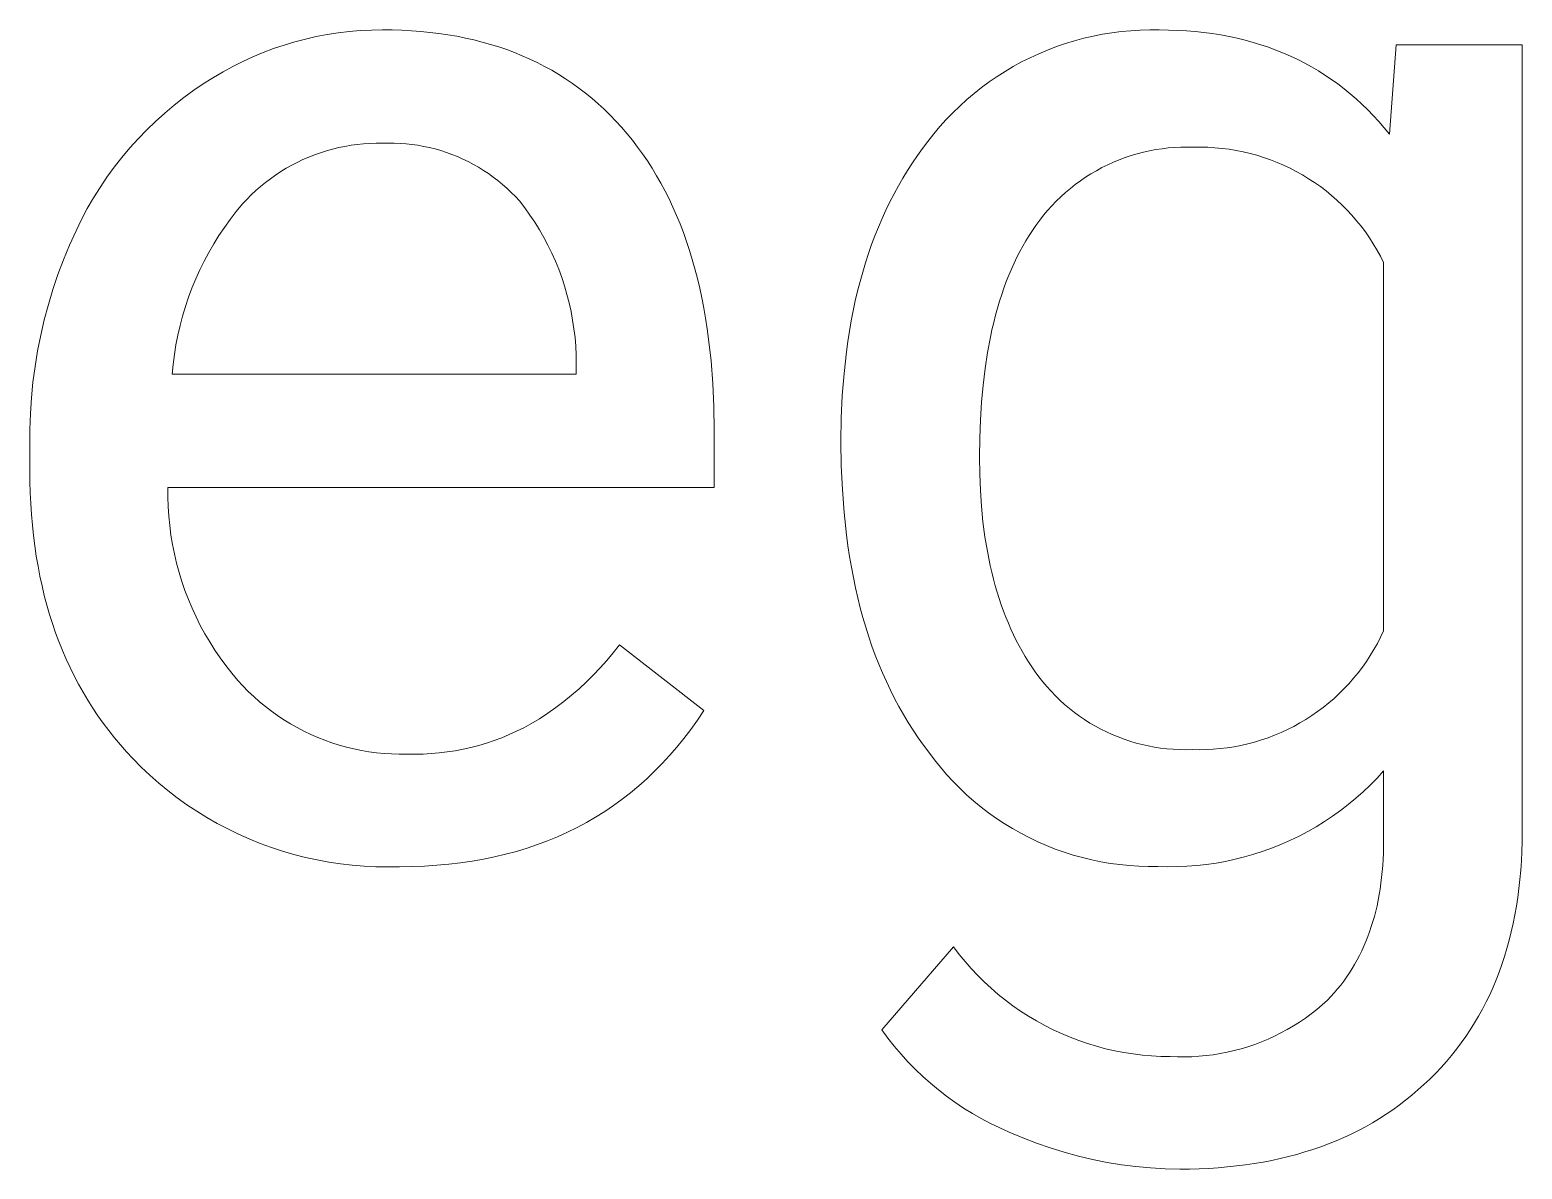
# Model space of a CAD drawing. Header units: millimetres. Extents: x -1656 to 3995, y -637 to 3312.
# Drawn here: x 2451.6 to 2525.2, y -205.6 to -149.4 of the extents above; entities that cross this region are included whole.
import ezdxf

# ---------------------------------------------------------------- set-up
doc = ezdxf.new("R2010")
doc.units = ezdxf.units.MM
doc.header["$MEASUREMENT"] = 0
doc.layers.add('Domyślny', color=7, linetype='Continuous', true_color=0x000000)

msp = doc.modelspace()

# ---------------------------------------------------------------- linework, layer by layer
at = {"layer": 'Domyślny', "color": 18, "lineweight": 15, "true_color": 0x000000}
for p, q in [((2464.153, -150.195), (2464.678, -150.038)), ((2464.678, -150.038), (2465.207, -149.899)), ((2465.207, -149.899), (2465.741, -149.778)), ((2465.741, -149.778), (2466.279, -149.676)), ((2466.279, -149.676), (2466.82, -149.592)), ((2466.82, -149.592), (2467.364, -149.527)), ((2467.364, -149.527), (2467.909, -149.481)), ((2467.909, -149.481), (2468.456, -149.454)), ((2468.456, -149.454), (2469.003, -149.446)), ((2469.003, -149.446), (2469.485, -149.451)), ((2469.485, -149.451), (2469.96, -149.465)), ((2469.96, -149.465), (2470.428, -149.49)), ((2470.428, -149.49), (2470.889, -149.525)), ((2470.889, -149.525), (2471.344, -149.57)), ((2471.344, -149.57), (2471.791, -149.624)), ((2471.791, -149.624), (2472.232, -149.689)), ((2472.232, -149.689), (2472.666, -149.764)), ((2472.666, -149.764), (2473.094, -149.848)), ((2473.094, -149.848), (2473.514, -149.943)), ((2473.514, -149.943), (2473.928, -150.047)), ((2473.928, -150.047), (2474.335, -150.162)), ((2502.682, -150.119), (2503.131, -149.982)), ((2503.131, -149.982), (2503.584, -149.86)), ((2503.584, -149.86), (2504.042, -149.754)), ((2504.042, -149.754), (2504.502, -149.663)), ((2504.502, -149.663), (2504.966, -149.588)), ((2504.966, -149.588), (2505.432, -149.529)), ((2505.432, -149.529), (2505.899, -149.486)), ((2505.899, -149.486), (2506.368, -149.458)), ((2506.368, -149.458), (2506.837, -149.447)), ((2506.837, -149.447), (2507.307, -149.451)), ((2507.307, -149.451), (2507.759, -149.456)), ((2507.759, -149.456), (2508.205, -149.472)), ((2508.205, -149.472), (2508.644, -149.497)), ((2508.644, -149.497), (2509.077, -149.532)), ((2509.077, -149.532), (2509.504, -149.578)), ((2509.504, -149.578), (2509.925, -149.633)), ((2509.925, -149.633), (2510.339, -149.699)), ((2510.339, -149.699), (2510.747, -149.775)), ((2510.747, -149.775), (2511.149, -149.861)), ((2511.149, -149.861), (2511.544, -149.957)), ((2511.544, -149.957), (2511.933, -150.063)), ((2511.933, -150.063), (2512.316, -150.179)), ((2462.119, -151.001), (2462.617, -150.774)), ((2462.617, -150.774), (2463.122, -150.563)), ((2463.122, -150.563), (2463.635, -150.37)), ((2463.635, -150.37), (2464.153, -150.195)), ((2474.335, -150.162), (2474.735, -150.287)), ((2474.735, -150.287), (2475.129, -150.421)), ((2475.129, -150.421), (2475.515, -150.566)), ((2475.515, -150.566), (2475.895, -150.721)), ((2475.895, -150.721), (2476.269, -150.885)), ((2500.52, -151.028), (2500.939, -150.817)), ((2500.939, -150.817), (2501.366, -150.621)), ((2501.366, -150.621), (2501.799, -150.439)), ((2501.799, -150.439), (2502.237, -150.271)), ((2502.237, -150.271), (2502.682, -150.119)), ((2512.316, -150.179), (2512.693, -150.305)), ((2512.693, -150.305), (2513.063, -150.441)), ((2513.063, -150.441), (2513.427, -150.587)), ((2513.427, -150.587), (2513.785, -150.743)), ((2513.785, -150.743), (2514.136, -150.909)), ((2518.654, -154.588), (2518.993, -150.185)), ((2518.993, -150.185), (2525.202, -150.185)), ((2525.202, -150.185), (2525.202, -188.987)), ((2460.677, -151.786), (2461.149, -151.508)), ((2461.149, -151.508), (2461.63, -151.246)), ((2461.63, -151.246), (2462.119, -151.001)), ((2476.269, -150.885), (2476.635, -151.06)), ((2476.635, -151.06), (2476.995, -151.245)), ((2476.995, -151.245), (2477.348, -151.439)), ((2477.348, -151.439), (2477.695, -151.644)), ((2499.308, -151.745), (2499.704, -151.492)), ((2499.704, -151.492), (2500.108, -151.253)), ((2500.108, -151.253), (2500.52, -151.028)), ((2514.136, -150.909), (2514.481, -151.085)), ((2514.481, -151.085), (2514.82, -151.27)), ((2514.82, -151.27), (2515.153, -151.466)), ((2515.153, -151.466), (2515.479, -151.672)), ((2459.71, -152.421), (2460.215, -152.08)), ((2460.215, -152.08), (2460.677, -151.786)), ((2477.695, -151.644), (2478.034, -151.859)), ((2478.034, -151.859), (2478.367, -152.084)), ((2478.367, -152.084), (2478.694, -152.319)), ((2478.694, -152.319), (2479.014, -152.565)), ((2498.175, -152.581), (2498.543, -152.289)), ((2498.543, -152.289), (2498.921, -152.011)), ((2498.921, -152.011), (2499.308, -151.745)), ((2515.479, -151.672), (2515.799, -151.888)), ((2515.799, -151.888), (2516.113, -152.113)), ((2516.113, -152.113), (2516.42, -152.349)), ((2458.736, -153.155), (2459.217, -152.78)), ((2459.217, -152.78), (2459.71, -152.421)), ((2479.014, -152.565), (2479.327, -152.82)), ((2479.327, -152.82), (2479.633, -153.085)), ((2497.469, -153.201), (2497.817, -152.885)), ((2497.817, -152.885), (2498.175, -152.581)), ((2516.42, -152.349), (2516.722, -152.594)), ((2516.722, -152.594), (2517.017, -152.85)), ((2517.017, -152.85), (2517.305, -153.115)), ((2457.816, -153.955), (2458.269, -153.547)), ((2458.269, -153.547), (2458.736, -153.155)), ((2479.633, -153.085), (2479.933, -153.361)), ((2479.933, -153.361), (2480.226, -153.646)), ((2480.226, -153.646), (2480.512, -153.942)), ((2496.807, -153.867), (2497.133, -153.528)), ((2497.133, -153.528), (2497.469, -153.201)), ((2517.305, -153.115), (2517.587, -153.39)), ((2517.587, -153.39), (2517.864, -153.675)), ((2517.864, -153.675), (2518.133, -153.97)), ((2456.954, -154.816), (2457.377, -154.378)), ((2457.377, -154.378), (2457.816, -153.955)), ((2480.512, -153.942), (2480.792, -154.248)), ((2480.792, -154.248), (2481.065, -154.564)), ((2496.192, -154.576), (2496.494, -154.216)), ((2496.494, -154.216), (2496.807, -153.867)), ((2518.133, -153.97), (2518.397, -154.274)), ((2518.397, -154.274), (2518.654, -154.588)), ((2456.545, -155.269), (2456.954, -154.816)), ((2466.846, -155.252), (2466.544, -155.325)), ((2467.15, -155.189), (2466.846, -155.252)), ((2467.456, -155.137), (2467.15, -155.189)), ((2467.764, -155.095), (2467.456, -155.137)), ((2468.073, -155.064), (2467.764, -155.095)), ((2468.383, -155.044), (2468.073, -155.064)), ((2468.693, -155.034), (2468.383, -155.044)), ((2469.003, -155.034), (2468.693, -155.034)), ((2469.294, -155.027), (2469.003, -155.034)), ((2469.586, -155.029), (2469.294, -155.027)), ((2469.877, -155.04), (2469.586, -155.029)), ((2470.167, -155.062), (2469.877, -155.04)), ((2470.457, -155.094), (2470.167, -155.062)), ((2470.745, -155.135), (2470.457, -155.094)), ((2471.032, -155.187), (2470.745, -155.135)), ((2471.317, -155.248), (2471.032, -155.187)), ((2471.599, -155.318), (2471.317, -155.248)), ((2481.065, -154.564), (2481.329, -154.888)), ((2481.329, -154.888), (2481.585, -155.22)), ((2481.585, -155.22), (2481.832, -155.56)), ((2495.639, -155.292), (2495.903, -154.946)), ((2495.903, -154.946), (2496.192, -154.576)), ((2507.754, -155.267), (2507.444, -155.303)), ((2508.065, -155.241), (2507.754, -155.267)), ((2508.377, -155.226), (2508.065, -155.241)), ((2508.689, -155.222), (2508.377, -155.226)), ((2509, -155.228), (2508.689, -155.222)), ((2509.351, -155.224), (2509, -155.228)), ((2509.702, -155.233), (2509.351, -155.224)), ((2510.053, -155.253), (2509.702, -155.233)), ((2510.402, -155.286), (2510.053, -155.253)), ((2455.777, -156.216), (2456.153, -155.736)), ((2456.153, -155.736), (2456.545, -155.269)), ((2464.803, -155.976), (2464.527, -156.118)), ((2465.083, -155.843), (2464.803, -155.976)), ((2465.368, -155.719), (2465.083, -155.843)), ((2465.657, -155.606), (2465.368, -155.719)), ((2465.949, -155.502), (2465.657, -155.606)), ((2466.245, -155.408), (2465.949, -155.502)), ((2466.544, -155.325), (2466.245, -155.408)), ((2471.879, -155.399), (2471.599, -155.318)), ((2472.156, -155.488), (2471.879, -155.399)), ((2472.43, -155.587), (2472.156, -155.488)), ((2472.7, -155.696), (2472.43, -155.587)), ((2472.967, -155.813), (2472.7, -155.696)), ((2473.229, -155.94), (2472.967, -155.813)), ((2473.487, -156.075), (2473.229, -155.94)), ((2481.832, -155.56), (2482.071, -155.909)), ((2482.071, -155.909), (2482.301, -156.267)), ((2495.136, -156.007), (2495.384, -155.646)), ((2495.384, -155.646), (2495.639, -155.292)), ((2505.048, -155.971), (2504.764, -156.1)), ((2505.336, -155.851), (2505.048, -155.971)), ((2505.628, -155.742), (2505.336, -155.851)), ((2505.924, -155.643), (2505.628, -155.742)), ((2506.223, -155.554), (2505.924, -155.643)), ((2506.525, -155.476), (2506.223, -155.554)), ((2506.829, -155.408), (2506.525, -155.476)), ((2507.136, -155.35), (2506.829, -155.408)), ((2507.444, -155.303), (2507.136, -155.35)), ((2510.75, -155.331), (2510.402, -155.286)), ((2511.097, -155.388), (2510.75, -155.331)), ((2511.441, -155.457), (2511.097, -155.388)), ((2511.783, -155.538), (2511.441, -155.457)), ((2512.121, -155.63), (2511.783, -155.538)), ((2512.456, -155.735), (2512.121, -155.63)), ((2512.788, -155.851), (2512.456, -155.735)), ((2513.115, -155.978), (2512.788, -155.851)), ((2513.437, -156.117), (2513.115, -155.978)), ((2455.077, -157.214), (2455.418, -156.709)), ((2455.418, -156.709), (2455.777, -156.216)), ((2463.731, -156.602), (2463.477, -156.781)), ((2463.991, -156.431), (2463.731, -156.602)), ((2464.256, -156.27), (2463.991, -156.431)), ((2464.527, -156.118), (2464.256, -156.27)), ((2473.74, -156.219), (2473.487, -156.075)), ((2473.989, -156.372), (2473.74, -156.219)), ((2474.231, -156.533), (2473.989, -156.372)), ((2474.469, -156.702), (2474.231, -156.533)), ((2474.7, -156.879), (2474.469, -156.702)), ((2482.301, -156.267), (2482.524, -156.633)), ((2482.524, -156.633), (2482.737, -157.008)), ((2494.667, -156.751), (2494.898, -156.375)), ((2494.898, -156.375), (2495.136, -156.007)), ((2503.677, -156.711), (2503.419, -156.887)), ((2503.941, -156.544), (2503.677, -156.711)), ((2504.21, -156.387), (2503.941, -156.544)), ((2504.484, -156.238), (2504.21, -156.387)), ((2504.764, -156.1), (2504.484, -156.238)), ((2513.755, -156.266), (2513.437, -156.117)), ((2514.067, -156.427), (2513.755, -156.266)), ((2514.373, -156.599), (2514.067, -156.427)), ((2514.673, -156.781), (2514.373, -156.599)), ((2454.753, -157.731), (2455.077, -157.214)), ((2462.755, -157.368), (2462.528, -157.58)), ((2462.989, -157.164), (2462.755, -157.368)), ((2463.23, -156.968), (2462.989, -157.164)), ((2463.477, -156.781), (2463.23, -156.968)), ((2474.925, -157.063), (2474.7, -156.879)), ((2475.144, -157.256), (2474.925, -157.063)), ((2475.356, -157.456), (2475.144, -157.256)), ((2475.561, -157.662), (2475.356, -157.456)), ((2482.737, -157.008), (2482.943, -157.391)), ((2482.943, -157.391), (2483.139, -157.783)), ((2494.231, -157.525), (2494.445, -157.134)), ((2494.445, -157.134), (2494.667, -156.751)), ((2502.684, -157.465), (2502.453, -157.675)), ((2502.923, -157.264), (2502.684, -157.465)), ((2503.168, -157.071), (2502.923, -157.264)), ((2503.419, -156.887), (2503.168, -157.071)), ((2514.967, -156.973), (2514.673, -156.781)), ((2515.253, -157.175), (2514.967, -156.973)), ((2515.533, -157.388), (2515.253, -157.175)), ((2515.805, -157.61), (2515.533, -157.388)), ((2454.448, -158.258), (2454.753, -157.731)), ((2462.097, -158.026), (2461.788, -158.401)), ((2462.309, -157.8), (2462.097, -158.026)), ((2462.528, -157.58), (2462.309, -157.8)), ((2475.759, -157.876), (2475.561, -157.662)), ((2476.023, -158.22), (2475.759, -157.876)), ((2483.139, -157.783), (2483.328, -158.183)), ((2483.328, -158.183), (2483.508, -158.592)), ((2493.829, -158.33), (2494.026, -157.924)), ((2494.026, -157.924), (2494.231, -157.525)), ((2502.013, -158.117), (2501.804, -158.349)), ((2502.229, -157.892), (2502.013, -158.117)), ((2502.453, -157.675), (2502.229, -157.892)), ((2516.069, -157.841), (2515.805, -157.61)), ((2516.325, -158.081), (2516.069, -157.841)), ((2516.573, -158.33), (2516.325, -158.081)), ((2453.893, -159.344), (2454.161, -158.796)), ((2454.161, -158.796), (2454.448, -158.258)), ((2461.492, -158.786), (2461.209, -159.181)), ((2461.788, -158.401), (2461.492, -158.786)), ((2476.275, -158.572), (2476.023, -158.22)), ((2476.516, -158.933), (2476.275, -158.572)), ((2476.744, -159.302), (2476.516, -158.933)), ((2483.508, -158.592), (2483.68, -159.01)), ((2493.461, -159.164), (2493.641, -158.743)), ((2493.641, -158.743), (2493.829, -158.33)), ((2501.412, -158.834), (2501.229, -159.086)), ((2501.604, -158.588), (2501.412, -158.834)), ((2501.804, -158.349), (2501.604, -158.588)), ((2516.811, -158.587), (2516.573, -158.33)), ((2517.041, -158.853), (2516.811, -158.587)), ((2517.261, -159.126), (2517.041, -158.853)), ((2453.573, -160.054), (2453.893, -159.344)), ((2460.938, -159.585), (2460.682, -159.997)), ((2461.209, -159.181), (2460.938, -159.585)), ((2476.96, -159.678), (2476.744, -159.302)), ((2477.163, -160.061), (2476.96, -159.678)), ((2483.68, -159.01), (2483.843, -159.436)), ((2483.843, -159.436), (2483.998, -159.871)), ((2493.125, -160.029), (2493.289, -159.593)), ((2493.289, -159.593), (2493.461, -159.164)), ((2500.893, -159.581), (2500.734, -159.839)), ((2501.058, -159.33), (2500.893, -159.581)), ((2501.229, -159.086), (2501.058, -159.33)), ((2517.472, -159.407), (2517.261, -159.126)), ((2517.672, -159.695), (2517.472, -159.407)), ((2453.276, -160.775), (2453.573, -160.054)), ((2460.439, -160.418), (2460.21, -160.846)), ((2460.682, -159.997), (2460.439, -160.418)), ((2477.353, -160.451), (2477.163, -160.061)), ((2483.998, -159.871), (2484.145, -160.315)), ((2484.145, -160.315), (2484.283, -160.767)), ((2492.97, -160.472), (2493.125, -160.029)), ((2500.431, -160.378), (2500.287, -160.658)), ((2500.58, -160.105), (2500.431, -160.378)), ((2500.734, -159.839), (2500.58, -160.105)), ((2517.863, -159.99), (2517.672, -159.695)), ((2518.043, -160.291), (2517.863, -159.99)), ((2518.213, -160.598), (2518.043, -160.291)), ((2453.003, -161.505), (2453.276, -160.775)), ((2460.21, -160.846), (2459.995, -161.282)), ((2477.529, -160.847), (2477.353, -160.451)), ((2477.693, -161.249), (2477.529, -160.847)), ((2484.283, -160.767), (2484.413, -161.228)), ((2492.685, -161.382), (2492.824, -160.923)), ((2492.824, -160.923), (2492.97, -160.472)), ((2500.149, -160.946), (2500.016, -161.241)), ((2500.287, -160.658), (2500.149, -160.946)), ((2518.372, -160.911), (2518.213, -160.598)), ((2518.372, -179.07), (2518.372, -160.911)), ((2452.754, -162.244), (2453.003, -161.505)), ((2459.795, -161.725), (2459.61, -162.174)), ((2459.995, -161.282), (2459.795, -161.725)), ((2477.843, -161.656), (2477.693, -161.249)), ((2477.978, -162.067), (2477.843, -161.656)), ((2484.413, -161.228), (2484.535, -161.697)), ((2484.535, -161.697), (2484.648, -162.175)), ((2492.434, -162.321), (2492.556, -161.848)), ((2492.556, -161.848), (2492.685, -161.382)), ((2499.766, -161.853), (2499.649, -162.171)), ((2499.888, -161.544), (2499.766, -161.853)), ((2500.016, -161.241), (2499.888, -161.544)), ((2452.529, -162.99), (2452.754, -162.244)), ((2459.61, -162.174), (2459.44, -162.629)), ((2478.101, -162.483), (2477.978, -162.067)), ((2478.209, -162.903), (2478.101, -162.483)), ((2484.648, -162.175), (2484.753, -162.662)), ((2492.321, -162.802), (2492.434, -162.321)), ((2499.537, -162.495), (2499.431, -162.827)), ((2499.649, -162.171), (2499.537, -162.495)), ((2452.328, -163.743), (2452.529, -162.99)), ((2459.285, -163.089), (2459.145, -163.554)), ((2459.44, -162.629), (2459.285, -163.089)), ((2478.302, -163.327), (2478.209, -162.903)), ((2478.382, -163.753), (2478.302, -163.327)), ((2484.753, -162.662), (2484.849, -163.158)), ((2484.849, -163.158), (2484.937, -163.662)), ((2492.12, -163.786), (2492.216, -163.291)), ((2492.216, -163.291), (2492.321, -162.802)), ((2499.33, -163.166), (2499.235, -163.512)), ((2499.431, -162.827), (2499.33, -163.166)), ((2452.152, -164.502), (2452.328, -163.743)), ((2459.02, -164.024), (2458.912, -164.497)), ((2459.145, -163.554), (2459.02, -164.024)), ((2478.447, -164.182), (2478.382, -163.753)), ((2484.937, -163.662), (2485.017, -164.175)), ((2492.032, -164.29), (2492.12, -163.786)), ((2499.145, -163.866), (2499.06, -164.227)), ((2499.235, -163.512), (2499.145, -163.866)), ((2452, -165.266), (2452.152, -164.502)), ((2458.912, -164.497), (2458.819, -164.974)), ((2478.498, -164.612), (2478.447, -164.182)), ((2478.534, -165.044), (2478.498, -164.612)), ((2485.017, -164.175), (2485.088, -164.697)), ((2485.088, -164.697), (2485.205, -165.766)), ((2491.881, -165.319), (2491.952, -164.801)), ((2491.952, -164.801), (2492.032, -164.29)), ((2498.981, -164.595), (2498.839, -165.353)), ((2499.06, -164.227), (2498.981, -164.595)), ((2451.873, -166.035), (2452, -165.266)), ((2458.741, -165.454), (2458.68, -165.936)), ((2458.819, -164.974), (2458.741, -165.454)), ((2478.556, -165.478), (2478.534, -165.044)), ((2478.563, -165.911), (2478.556, -165.478)), ((2491.764, -166.379), (2491.881, -165.319)), ((2498.839, -165.353), (2498.718, -166.14)), ((2451.771, -166.808), (2451.873, -166.035)), ((2458.68, -165.936), (2458.635, -166.419)), ((2478.563, -166.419), (2478.563, -165.911)), ((2485.205, -165.766), (2485.289, -166.871)), ((2498.718, -166.14), (2498.619, -166.956)), ((2451.695, -167.583), (2451.771, -166.808)), ((2458.635, -166.419), (2478.563, -166.419)), ((2485.289, -166.871), (2485.339, -168.01)), ((2491.68, -167.468), (2491.764, -166.379)), ((2498.619, -166.956), (2498.543, -167.801)), ((2451.643, -168.361), (2451.695, -167.583)), ((2491.63, -168.587), (2491.68, -167.468)), ((2451.617, -169.14), (2451.643, -168.361)), ((2485.339, -168.01), (2485.356, -169.185)), ((2498.543, -167.801), (2498.488, -168.675)), ((2451.616, -169.919), (2451.617, -169.14)), ((2485.356, -169.185), (2485.356, -172.008)), ((2491.613, -169.737), (2491.63, -168.587)), ((2498.488, -168.675), (2498.455, -169.577)), ((2451.616, -171.161), (2451.616, -169.919)), ((2491.63, -170.934), (2491.613, -169.737)), ((2498.455, -169.577), (2498.444, -170.508)), ((2498.444, -170.508), (2498.454, -171.337)), ((2451.621, -171.714), (2451.616, -171.161)), ((2491.681, -172.1), (2491.63, -170.934)), ((2498.454, -171.337), (2498.487, -172.144)), ((2451.635, -172.259), (2451.621, -171.714)), ((2458.428, -172.008), (2458.426, -172.478)), ((2485.356, -172.008), (2458.428, -172.008)), ((2491.765, -173.233), (2491.681, -172.1)), ((2498.487, -172.144), (2498.541, -172.928)), ((2451.66, -172.797), (2451.635, -172.259)), ((2451.695, -173.329), (2451.66, -172.797)), ((2458.426, -172.478), (2458.44, -172.948)), ((2498.541, -172.928), (2498.616, -173.69)), ((2451.74, -173.853), (2451.695, -173.329)), ((2458.44, -172.948), (2458.47, -173.417)), ((2458.47, -173.417), (2458.515, -173.885)), ((2491.884, -174.334), (2491.765, -173.233)), ((2451.794, -174.37), (2451.74, -173.853)), ((2451.859, -174.881), (2451.794, -174.37)), ((2458.515, -173.885), (2458.576, -174.351)), ((2458.576, -174.351), (2458.653, -174.814)), ((2491.956, -174.873), (2491.884, -174.334)), ((2498.616, -173.69), (2498.713, -174.43)), ((2451.933, -175.384), (2451.859, -174.881)), ((2458.653, -174.814), (2458.745, -175.275)), ((2492.037, -175.404), (2491.956, -174.873)), ((2498.713, -174.43), (2498.832, -175.148)), ((2452.018, -175.881), (2451.933, -175.384)), ((2458.745, -175.275), (2458.852, -175.733)), ((2458.852, -175.733), (2458.975, -176.186)), ((2492.126, -175.926), (2492.037, -175.404)), ((2498.832, -175.148), (2498.899, -175.498)), ((2498.899, -175.498), (2498.972, -175.843)), ((2498.972, -175.843), (2499.05, -176.182)), ((2452.112, -176.371), (2452.018, -175.881)), ((2452.216, -176.853), (2452.112, -176.371)), ((2458.975, -176.186), (2459.113, -176.636)), ((2492.223, -176.441), (2492.126, -175.926)), ((2492.329, -176.947), (2492.223, -176.441)), ((2499.05, -176.182), (2499.133, -176.516)), ((2499.133, -176.516), (2499.222, -176.844)), ((2452.33, -177.329), (2452.216, -176.853)), ((2452.454, -177.797), (2452.33, -177.329)), ((2459.113, -176.636), (2459.265, -177.08)), ((2459.265, -177.08), (2459.433, -177.519)), ((2492.443, -177.446), (2492.329, -176.947)), ((2499.222, -176.844), (2499.316, -177.166)), ((2499.316, -177.166), (2499.415, -177.483)), ((2452.588, -178.259), (2452.454, -177.797)), ((2459.433, -177.519), (2459.615, -177.952)), ((2459.615, -177.952), (2459.811, -178.379)), ((2492.566, -177.936), (2492.443, -177.446)), ((2492.697, -178.419), (2492.566, -177.936)), ((2499.415, -177.483), (2499.52, -177.794)), ((2499.52, -177.794), (2499.63, -178.099)), ((2452.732, -178.714), (2452.588, -178.259)), ((2452.886, -179.161), (2452.732, -178.714)), ((2459.811, -178.379), (2460.022, -178.799)), ((2460.022, -178.799), (2460.247, -179.212)), ((2492.837, -178.893), (2492.697, -178.419)), ((2499.63, -178.099), (2499.745, -178.399)), ((2499.745, -178.399), (2499.866, -178.693)), ((2499.866, -178.693), (2499.992, -178.982)), ((2453.05, -179.602), (2452.886, -179.161)), ((2460.247, -179.212), (2460.485, -179.617)), ((2492.985, -179.36), (2492.837, -178.893)), ((2493.141, -179.818), (2492.985, -179.36)), ((2499.992, -178.982), (2500.123, -179.264)), ((2500.123, -179.264), (2500.26, -179.541)), ((2500.26, -179.541), (2500.402, -179.813)), ((2518.064, -179.692), (2518.223, -179.384)), ((2518.223, -179.384), (2518.372, -179.07)), ((2453.223, -180.035), (2453.05, -179.602)), ((2453.407, -180.462), (2453.223, -180.035)), ((2460.485, -179.617), (2460.736, -180.014)), ((2460.736, -180.014), (2461.001, -180.402)), ((2480.073, -180.524), (2480.387, -180.148)), ((2480.387, -180.148), (2480.689, -179.761)), ((2480.689, -179.761), (2484.848, -182.998)), ((2493.306, -180.269), (2493.141, -179.818)), ((2493.48, -180.712), (2493.306, -180.269)), ((2500.402, -179.813), (2500.549, -180.078)), ((2500.549, -180.078), (2500.701, -180.338)), ((2517.714, -180.29), (2517.894, -179.994)), ((2517.894, -179.994), (2518.064, -179.692)), ((2453.6, -180.882), (2453.407, -180.462)), ((2453.804, -181.294), (2453.6, -180.882)), ((2461.001, -180.402), (2461.279, -180.782)), ((2461.279, -180.782), (2461.569, -181.151)), ((2479.408, -181.246), (2479.746, -180.891)), ((2479.746, -180.891), (2480.073, -180.524)), ((2493.661, -181.146), (2493.48, -180.712)), ((2500.701, -180.338), (2500.859, -180.593)), ((2500.859, -180.593), (2501.023, -180.841)), ((2501.023, -180.841), (2501.191, -181.084)), ((2517.113, -181.138), (2517.323, -180.862)), ((2517.323, -180.862), (2517.523, -180.58)), ((2517.523, -180.58), (2517.714, -180.29)), ((2454.017, -181.7), (2453.804, -181.294)), ((2454.24, -182.098), (2454.017, -181.7)), ((2461.569, -181.151), (2461.871, -181.511)), ((2461.871, -181.511), (2462.125, -181.788)), ((2478.697, -181.923), (2479.058, -181.59)), ((2479.058, -181.59), (2479.408, -181.246)), ((2493.851, -181.573), (2493.661, -181.146)), ((2494.05, -181.992), (2493.851, -181.573)), ((2501.191, -181.084), (2501.374, -181.335)), ((2501.374, -181.335), (2501.565, -181.579)), ((2501.565, -181.579), (2501.764, -181.817)), ((2516.427, -181.919), (2516.665, -181.667)), ((2516.665, -181.667), (2516.893, -181.406)), ((2516.893, -181.406), (2517.113, -181.138)), ((2454.474, -182.49), (2454.24, -182.098)), ((2454.717, -182.874), (2454.474, -182.49)), ((2462.125, -181.788), (2462.388, -182.056)), ((2462.388, -182.056), (2462.661, -182.314)), ((2462.661, -182.314), (2462.942, -182.563)), ((2477.944, -182.552), (2478.326, -182.244)), ((2478.326, -182.244), (2478.697, -181.923)), ((2494.257, -182.402), (2494.05, -181.992)), ((2494.472, -182.805), (2494.257, -182.402)), ((2501.764, -181.817), (2501.972, -182.048)), ((2501.972, -182.048), (2502.187, -182.272)), ((2502.187, -182.272), (2502.41, -182.488)), ((2502.41, -182.488), (2502.64, -182.696)), ((2515.664, -182.625), (2515.926, -182.398)), ((2515.926, -182.398), (2516.181, -182.163)), ((2516.181, -182.163), (2516.427, -181.919)), ((2454.97, -183.252), (2454.717, -182.874)), ((2462.942, -182.563), (2463.231, -182.802)), ((2463.231, -182.802), (2463.529, -183.03)), ((2463.529, -183.03), (2463.835, -183.248)), ((2476.742, -183.4), (2477.152, -183.131)), ((2477.152, -183.131), (2477.553, -182.848)), ((2477.553, -182.848), (2477.944, -182.552)), ((2484.848, -182.998), (2484.531, -183.47)), ((2494.696, -183.2), (2494.472, -182.805)), ((2494.928, -183.587), (2494.696, -183.2)), ((2502.64, -182.696), (2502.877, -182.896)), ((2502.877, -182.896), (2503.121, -183.088)), ((2503.121, -183.088), (2503.371, -183.272)), ((2514.831, -183.247), (2515.115, -183.049)), ((2515.115, -183.049), (2515.393, -182.842)), ((2515.393, -182.842), (2515.664, -182.625)), ((2455.233, -183.622), (2454.97, -183.252)), ((2455.506, -183.986), (2455.233, -183.622)), ((2463.835, -183.248), (2464.148, -183.456)), ((2464.148, -183.456), (2464.468, -183.652)), ((2464.468, -183.652), (2464.795, -183.837)), ((2464.795, -183.837), (2465.128, -184.011)), ((2475.616, -184.022), (2475.973, -183.845)), ((2475.973, -183.845), (2476.323, -183.656)), ((2476.323, -183.656), (2476.742, -183.4)), ((2484.204, -183.928), (2483.867, -184.37)), ((2484.531, -183.47), (2484.204, -183.928)), ((2495.169, -183.965), (2494.928, -183.587)), ((2495.418, -184.336), (2495.169, -183.965)), ((2503.371, -183.272), (2503.628, -183.447)), ((2503.628, -183.447), (2503.89, -183.613)), ((2503.89, -183.613), (2504.158, -183.769)), ((2504.158, -183.769), (2504.431, -183.917)), ((2504.431, -183.917), (2504.709, -184.055)), ((2513.314, -184.081), (2513.628, -183.935)), ((2513.628, -183.935), (2513.938, -183.779)), ((2513.938, -183.779), (2514.241, -183.612)), ((2514.241, -183.612), (2514.539, -183.434)), ((2514.539, -183.434), (2514.831, -183.247)), ((2455.788, -184.342), (2455.506, -183.986)), ((2456.081, -184.691), (2455.788, -184.342)), ((2456.384, -185.034), (2456.081, -184.691)), ((2465.128, -184.011), (2465.466, -184.173)), ((2465.466, -184.173), (2465.811, -184.322)), ((2465.811, -184.322), (2466.16, -184.46)), ((2466.16, -184.46), (2466.514, -184.586)), ((2466.514, -184.586), (2466.872, -184.699)), ((2466.872, -184.699), (2467.233, -184.8)), ((2473.753, -184.718), (2474.134, -184.605)), ((2474.134, -184.605), (2474.512, -184.478)), ((2474.512, -184.478), (2474.885, -184.338)), ((2474.885, -184.338), (2475.253, -184.186)), ((2475.253, -184.186), (2475.616, -184.022)), ((2483.867, -184.37), (2483.52, -184.798)), ((2495.675, -184.699), (2495.418, -184.336)), ((2495.941, -185.054), (2495.675, -184.699)), ((2504.709, -184.055), (2504.992, -184.183)), ((2504.992, -184.183), (2505.279, -184.302)), ((2505.279, -184.302), (2505.57, -184.411)), ((2505.57, -184.411), (2505.864, -184.509)), ((2505.864, -184.509), (2506.162, -184.598)), ((2506.162, -184.598), (2506.462, -184.676)), ((2506.462, -184.676), (2506.765, -184.744)), ((2511.337, -184.717), (2511.675, -184.639)), ((2511.675, -184.639), (2512.01, -184.551)), ((2512.01, -184.551), (2512.342, -184.45)), ((2512.342, -184.45), (2512.67, -184.338)), ((2512.67, -184.338), (2512.994, -184.215)), ((2512.994, -184.215), (2513.314, -184.081)), ((2456.696, -185.369), (2456.384, -185.034)), ((2457.108, -185.784), (2456.696, -185.369)), ((2467.233, -184.8), (2467.598, -184.888)), ((2467.598, -184.888), (2467.966, -184.963)), ((2467.966, -184.963), (2468.336, -185.026)), ((2468.336, -185.026), (2468.708, -185.075)), ((2468.708, -185.075), (2469.082, -185.112)), ((2469.082, -185.112), (2469.457, -185.135)), ((2469.457, -185.135), (2469.832, -185.146)), ((2469.832, -185.146), (2470.208, -185.143)), ((2470.208, -185.143), (2470.606, -185.15)), ((2470.606, -185.15), (2471.004, -185.143)), ((2471.004, -185.143), (2471.402, -185.123)), ((2471.402, -185.123), (2471.799, -185.089)), ((2471.799, -185.089), (2472.194, -185.041)), ((2472.194, -185.041), (2472.588, -184.981)), ((2472.588, -184.981), (2472.979, -184.906)), ((2472.979, -184.906), (2473.367, -184.819)), ((2473.367, -184.819), (2473.753, -184.718)), ((2483.164, -185.211), (2482.798, -185.609)), ((2483.52, -184.798), (2483.164, -185.211)), ((2496.221, -185.43), (2495.941, -185.054)), ((2496.514, -185.796), (2496.221, -185.43)), ((2506.765, -184.744), (2507.07, -184.801)), ((2507.07, -184.801), (2507.377, -184.848)), ((2507.377, -184.848), (2507.685, -184.884)), ((2507.685, -184.884), (2507.994, -184.91)), ((2507.994, -184.91), (2508.304, -184.925)), ((2508.304, -184.925), (2508.615, -184.929)), ((2508.615, -184.929), (2508.925, -184.923)), ((2508.925, -184.923), (2509.272, -184.929)), ((2509.272, -184.929), (2509.618, -184.924)), ((2509.618, -184.924), (2509.965, -184.906)), ((2509.965, -184.906), (2510.31, -184.877)), ((2510.31, -184.877), (2510.654, -184.835)), ((2510.654, -184.835), (2510.997, -184.782)), ((2510.997, -184.782), (2511.337, -184.717)), ((2457.533, -186.185), (2457.108, -185.784)), ((2482.422, -185.992), (2482.036, -186.36)), ((2482.798, -185.609), (2482.422, -185.992)), ((2496.82, -186.151), (2496.514, -185.796)), ((2497.138, -186.495), (2496.82, -186.151)), ((2518.372, -185.977), (2518.046, -186.331)), ((2518.372, -189.401), (2518.372, -185.977)), ((2457.972, -186.572), (2457.533, -186.185)), ((2458.424, -186.944), (2457.972, -186.572)), ((2481.64, -186.713), (2481.235, -187.051)), ((2482.036, -186.36), (2481.64, -186.713)), ((2497.467, -186.829), (2497.138, -186.495)), ((2497.808, -187.15), (2497.467, -186.829)), ((2517.709, -186.673), (2517.36, -187.004)), ((2518.046, -186.331), (2517.709, -186.673)), ((2458.887, -187.3), (2458.424, -186.944)), ((2459.363, -187.64), (2458.887, -187.3)), ((2459.85, -187.965), (2459.363, -187.64)), ((2480.82, -187.374), (2480.395, -187.682)), ((2481.235, -187.051), (2480.82, -187.374)), ((2498.16, -187.46), (2497.808, -187.15)), ((2498.522, -187.757), (2498.16, -187.46)), ((2516.63, -187.63), (2516.249, -187.923)), ((2517.001, -187.323), (2516.63, -187.63)), ((2517.36, -187.004), (2517.001, -187.323)), ((2460.347, -188.272), (2459.85, -187.965)), ((2460.855, -188.563), (2460.347, -188.272)), ((2479.516, -188.254), (2479.062, -188.517)), ((2479.961, -187.975), (2479.516, -188.254)), ((2480.395, -187.682), (2479.961, -187.975)), ((2498.894, -188.042), (2498.522, -187.757)), ((2499.276, -188.314), (2498.894, -188.042)), ((2499.667, -188.572), (2499.276, -188.314)), ((2515.858, -188.203), (2515.458, -188.47)), ((2516.249, -187.923), (2515.858, -188.203)), ((2461.372, -188.836), (2460.855, -188.563)), ((2461.898, -189.091), (2461.372, -188.836)), ((2462.432, -189.329), (2461.898, -189.091)), ((2478.124, -188.999), (2477.641, -189.217)), ((2478.598, -188.765), (2478.124, -188.999)), ((2479.062, -188.517), (2478.598, -188.765)), ((2500.067, -188.816), (2499.667, -188.572)), ((2500.475, -189.047), (2500.067, -188.816)), ((2500.891, -189.263), (2500.475, -189.047)), ((2514.632, -188.962), (2514.207, -189.186)), ((2515.049, -188.723), (2514.632, -188.962)), ((2515.458, -188.47), (2515.049, -188.723)), ((2525.202, -188.987), (2525.198, -189.467)), ((2462.975, -189.548), (2462.432, -189.329)), ((2463.524, -189.749), (2462.975, -189.548)), ((2464.079, -189.932), (2463.524, -189.749)), ((2476.132, -189.782), (2475.609, -189.94)), ((2476.645, -189.609), (2476.132, -189.782)), ((2477.148, -189.42), (2476.645, -189.609)), ((2477.641, -189.217), (2477.148, -189.42)), ((2501.314, -189.465), (2500.891, -189.263)), ((2501.744, -189.652), (2501.314, -189.465)), ((2502.18, -189.824), (2501.744, -189.652)), ((2502.621, -189.981), (2502.18, -189.824)), ((2512.888, -189.77), (2512.436, -189.934)), ((2513.334, -189.59), (2512.888, -189.77)), ((2513.774, -189.395), (2513.334, -189.59)), ((2514.207, -189.186), (2513.774, -189.395)), ((2518.361, -190.027), (2518.369, -189.717)), ((2518.369, -189.717), (2518.372, -189.401)), ((2525.198, -189.467), (2525.185, -189.941)), ((2464.641, -190.095), (2464.079, -189.932)), ((2465.208, -190.24), (2464.641, -190.095)), ((2465.779, -190.365), (2465.208, -190.24)), ((2466.354, -190.471), (2465.779, -190.365)), ((2466.932, -190.557), (2466.354, -190.471)), ((2467.513, -190.624), (2466.932, -190.557)), ((2472.27, -190.573), (2471.68, -190.626)), ((2472.851, -190.505), (2472.27, -190.573)), ((2473.422, -190.422), (2472.851, -190.505)), ((2473.984, -190.324), (2473.422, -190.422)), ((2474.535, -190.211), (2473.984, -190.324)), ((2475.077, -190.083), (2474.535, -190.211)), ((2475.609, -189.94), (2475.077, -190.083)), ((2503.068, -190.122), (2502.621, -189.981)), ((2503.519, -190.248), (2503.068, -190.122)), ((2503.975, -190.358), (2503.519, -190.248)), ((2504.434, -190.452), (2503.975, -190.358)), ((2504.896, -190.531), (2504.434, -190.452)), ((2505.36, -190.593), (2504.896, -190.531)), ((2509.631, -190.585), (2509.153, -190.637)), ((2510.107, -190.517), (2509.631, -190.585)), ((2510.58, -190.432), (2510.107, -190.517)), ((2511.05, -190.332), (2510.58, -190.432)), ((2511.517, -190.215), (2511.05, -190.332)), ((2511.979, -190.082), (2511.517, -190.215)), ((2512.436, -189.934), (2511.979, -190.082)), ((2518.328, -190.635), (2518.347, -190.333)), ((2518.347, -190.333), (2518.361, -190.027)), ((2525.163, -190.408), (2525.132, -190.869)), ((2525.185, -189.941), (2525.163, -190.408)), ((2468.096, -190.671), (2467.513, -190.624)), ((2468.681, -190.699), (2468.096, -190.671)), ((2469.265, -190.706), (2468.681, -190.699)), ((2469.85, -190.694), (2469.265, -190.706)), ((2470.47, -190.687), (2469.85, -190.694)), ((2471.08, -190.664), (2470.47, -190.687)), ((2471.68, -190.626), (2471.08, -190.664)), ((2505.827, -190.639), (2505.36, -190.593)), ((2506.294, -190.669), (2505.827, -190.639)), ((2506.763, -190.683), (2506.294, -190.669)), ((2507.232, -190.681), (2506.763, -190.683)), ((2507.712, -190.695), (2507.232, -190.681)), ((2508.193, -190.692), (2507.712, -190.695)), ((2508.673, -190.673), (2508.193, -190.692)), ((2509.153, -190.637), (2508.673, -190.673)), ((2518.239, -191.512), (2518.274, -191.224)), ((2518.274, -191.224), (2518.304, -190.931)), ((2518.304, -190.931), (2518.328, -190.635)), ((2525.092, -191.323), (2525.043, -191.771)), ((2525.132, -190.869), (2525.092, -191.323)), ((2518.153, -192.073), (2518.199, -191.795)), ((2518.199, -191.795), (2518.239, -191.512)), ((2525.043, -191.771), (2524.986, -192.212)), ((2517.983, -192.882), (2518.045, -192.617)), ((2518.045, -192.617), (2518.102, -192.348)), ((2518.102, -192.348), (2518.153, -192.073)), ((2524.92, -192.647), (2524.844, -193.075)), ((2524.986, -192.212), (2524.92, -192.647)), ((2517.764, -193.651), (2517.842, -193.4)), ((2517.842, -193.4), (2517.915, -193.143)), ((2517.915, -193.143), (2517.983, -192.882)), ((2524.76, -193.497), (2524.667, -193.913)), ((2524.844, -193.075), (2524.76, -193.497)), ((2517.496, -194.38), (2517.591, -194.142)), ((2517.591, -194.142), (2517.68, -193.899)), ((2517.68, -193.899), (2517.764, -193.651)), ((2524.667, -193.913), (2524.565, -194.322)), ((2493.626, -198.735), (2497.164, -194.652)), ((2497.164, -194.652), (2497.443, -195.017)), ((2517.18, -195.07), (2517.291, -194.845)), ((2517.291, -194.845), (2517.396, -194.615)), ((2517.396, -194.615), (2517.496, -194.38)), ((2524.455, -194.724), (2524.335, -195.12)), ((2524.565, -194.322), (2524.455, -194.724)), ((2497.443, -195.017), (2497.735, -195.373)), ((2497.735, -195.373), (2498.038, -195.719)), ((2498.038, -195.719), (2498.354, -196.054)), ((2516.683, -195.929), (2516.816, -195.721)), ((2516.816, -195.721), (2516.943, -195.508)), ((2516.943, -195.508), (2517.064, -195.291)), ((2517.064, -195.291), (2517.18, -195.07)), ((2524.206, -195.51), (2524.069, -195.893)), ((2524.335, -195.12), (2524.206, -195.51)), ((2498.354, -196.054), (2498.681, -196.378)), ((2498.681, -196.378), (2499.019, -196.69)), ((2516.254, -196.528), (2516.402, -196.332)), ((2516.402, -196.332), (2516.546, -196.133)), ((2516.546, -196.133), (2516.683, -195.929)), ((2523.922, -196.27), (2523.767, -196.641)), ((2524.069, -195.893), (2523.922, -196.27)), ((2499.019, -196.69), (2499.368, -196.99)), ((2499.368, -196.99), (2499.727, -197.279)), ((2515.605, -197.267), (2515.776, -197.089)), ((2515.776, -197.089), (2515.94, -196.906)), ((2515.94, -196.906), (2516.1, -196.719)), ((2516.1, -196.719), (2516.254, -196.528)), ((2523.602, -197.005), (2523.429, -197.363)), ((2523.767, -196.641), (2523.602, -197.005)), ((2499.727, -197.279), (2500.095, -197.554)), ((2500.095, -197.554), (2500.473, -197.816)), ((2500.473, -197.816), (2500.86, -198.065)), ((2514.511, -198.156), (2514.796, -197.948)), ((2514.796, -197.948), (2515.073, -197.73)), ((2515.073, -197.73), (2515.343, -197.503)), ((2515.343, -197.503), (2515.605, -197.267)), ((2523.247, -197.715), (2523.056, -198.06)), ((2523.429, -197.363), (2523.247, -197.715)), ((2500.86, -198.065), (2501.256, -198.301)), ((2501.256, -198.301), (2501.659, -198.523)), ((2501.659, -198.523), (2502.07, -198.73)), ((2513.617, -198.722), (2513.921, -198.543)), ((2513.921, -198.543), (2514.219, -198.355)), ((2514.219, -198.355), (2514.511, -198.156)), ((2522.855, -198.398), (2522.646, -198.731)), ((2523.056, -198.06), (2522.855, -198.398)), ((2493.928, -199.146), (2493.626, -198.735)), ((2494.244, -199.547), (2493.928, -199.146)), ((2502.07, -198.73), (2502.487, -198.923)), ((2502.487, -198.923), (2502.911, -199.102)), ((2502.911, -199.102), (2503.342, -199.266)), ((2503.342, -199.266), (2503.777, -199.414)), ((2503.777, -199.414), (2504.217, -199.548)), ((2512.015, -199.455), (2512.345, -199.33)), ((2512.345, -199.33), (2512.67, -199.194)), ((2512.67, -199.194), (2512.991, -199.047)), ((2512.991, -199.047), (2513.307, -198.89)), ((2513.307, -198.89), (2513.617, -198.722)), ((2522.201, -199.377), (2521.965, -199.69)), ((2522.428, -199.057), (2522.201, -199.377)), ((2522.646, -198.731), (2522.428, -199.057)), ((2494.574, -199.936), (2494.244, -199.547)), ((2494.917, -200.314), (2494.574, -199.936)), ((2504.217, -199.548), (2504.662, -199.666)), ((2504.662, -199.666), (2505.111, -199.768)), ((2505.111, -199.768), (2505.563, -199.855)), ((2505.563, -199.855), (2506.017, -199.926)), ((2506.017, -199.926), (2506.474, -199.982)), ((2506.474, -199.982), (2506.933, -200.021)), ((2506.933, -200.021), (2507.392, -200.045)), ((2507.392, -200.045), (2507.853, -200.052)), ((2507.853, -200.052), (2508.205, -200.067)), ((2508.205, -200.067), (2508.558, -200.071)), ((2508.558, -200.071), (2508.91, -200.062)), ((2508.91, -200.062), (2509.263, -200.041)), ((2509.263, -200.041), (2509.614, -200.009)), ((2509.614, -200.009), (2509.964, -199.965)), ((2509.964, -199.965), (2510.312, -199.909)), ((2510.312, -199.909), (2510.658, -199.841)), ((2510.658, -199.841), (2511.002, -199.762)), ((2511.002, -199.762), (2511.343, -199.671)), ((2511.343, -199.671), (2511.681, -199.568)), ((2511.681, -199.568), (2512.015, -199.455)), ((2521.72, -199.997), (2521.465, -200.298)), ((2521.965, -199.69), (2521.72, -199.997)), ((2495.273, -200.679), (2494.917, -200.314)), ((2495.642, -201.032), (2495.273, -200.679)), ((2520.93, -200.881), (2520.649, -201.162)), ((2521.202, -200.592), (2520.93, -200.881)), ((2521.465, -200.298), (2521.202, -200.592)), ((2496.023, -201.371), (2495.642, -201.032)), ((2496.415, -201.698), (2496.023, -201.371)), ((2520.36, -201.437), (2520.064, -201.702)), ((2520.649, -201.162), (2520.36, -201.437)), ((2496.818, -202.01), (2496.415, -201.698)), ((2497.233, -202.308), (2496.818, -202.01)), ((2497.657, -202.591), (2497.233, -202.308)), ((2519.455, -202.207), (2519.141, -202.446)), ((2519.763, -201.959), (2519.455, -202.207)), ((2520.064, -201.702), (2519.763, -201.959)), ((2498.091, -202.86), (2497.657, -202.591)), ((2498.534, -203.113), (2498.091, -202.86)), ((2518.494, -202.898), (2518.162, -203.111)), ((2518.821, -202.676), (2518.494, -202.898)), ((2519.141, -202.446), (2518.821, -202.676)), ((2498.985, -203.351), (2498.534, -203.113)), ((2499.444, -203.573), (2498.985, -203.351)), ((2499.911, -203.778), (2499.444, -203.573)), ((2500.576, -204.062), (2499.911, -203.778)), ((2517.126, -203.696), (2516.769, -203.874)), ((2517.478, -203.51), (2517.126, -203.696)), ((2517.823, -203.315), (2517.478, -203.51)), ((2518.162, -203.111), (2517.823, -203.315)), ((2501.249, -204.323), (2500.576, -204.062)), ((2501.932, -204.561), (2501.249, -204.323)), ((2502.622, -204.774), (2501.932, -204.561)), ((2515.276, -204.498), (2514.888, -204.632)), ((2515.659, -204.355), (2515.276, -204.498)), ((2516.035, -204.203), (2515.659, -204.355)), ((2516.405, -204.043), (2516.035, -204.203)), ((2516.769, -203.874), (2516.405, -204.043)), ((2503.319, -204.964), (2502.622, -204.774)), ((2504.022, -205.129), (2503.319, -204.964)), ((2504.731, -205.27), (2504.022, -205.129)), ((2505.444, -205.387), (2504.731, -205.27)), ((2512.427, -205.254), (2511.995, -205.328)), ((2512.852, -205.172), (2512.427, -205.254)), ((2513.272, -205.082), (2512.852, -205.172)), ((2513.685, -204.982), (2513.272, -205.082)), ((2514.092, -204.874), (2513.685, -204.982)), ((2514.493, -204.757), (2514.092, -204.874)), ((2514.888, -204.632), (2514.493, -204.757)), ((2506.16, -205.478), (2505.444, -205.387)), ((2506.88, -205.545), (2506.16, -205.478)), ((2507.601, -205.587), (2506.88, -205.545)), ((2508.323, -205.603), (2507.601, -205.587)), ((2508.803, -205.599), (2508.323, -205.603)), ((2509.278, -205.586), (2508.803, -205.599)), ((2509.746, -205.565), (2509.278, -205.586)), ((2510.208, -205.535), (2509.746, -205.565)), ((2510.664, -205.496), (2510.208, -205.535)), ((2511.114, -205.448), (2510.664, -205.496)), ((2511.558, -205.392), (2511.114, -205.448)), ((2511.995, -205.328), (2511.558, -205.392))]:
    msp.add_line(p, q, dxfattribs=at)

doc.saveas('drawing.dxf')
